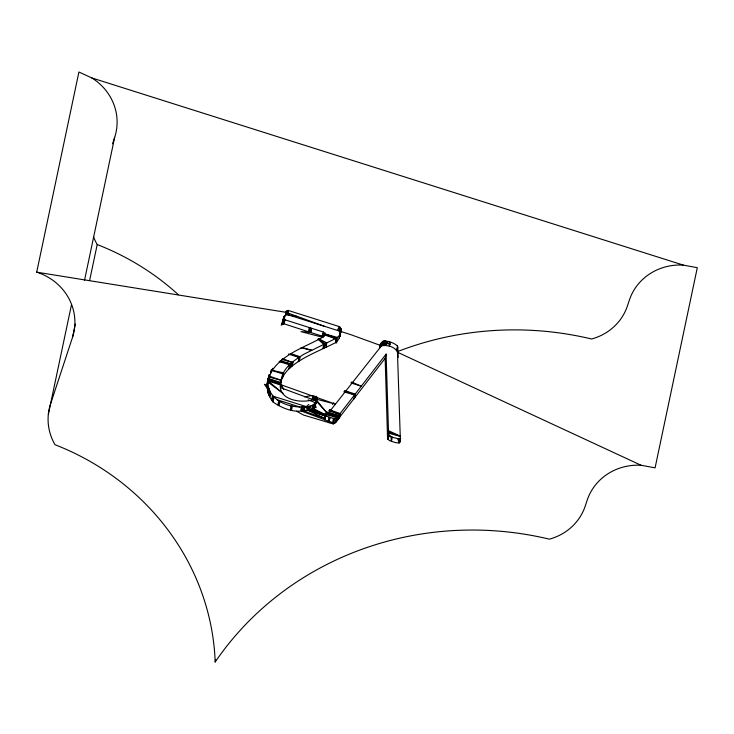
<?xml version="1.0" encoding="UTF-8"?>
<svg xmlns="http://www.w3.org/2000/svg" width="734" height="734" viewBox="0 0 734 734"><rect width="100%" height="100%" fill="white"/><g stroke="black" fill="none" stroke-linecap="round" stroke-linejoin="round"><path stroke-width="1.1" d="M335.594 342.613L336.502 338.016L335.456 338.594L335.594 342.613L336.667 342.952L336.502 338.016L338.769 336.209L340.218 333.612C340.062 337.264 338.457 340.429 335.594 342.613C324.978 348.09 313.913 352.54 303.472 358.431C295.151 363.413 286.333 369.092 282.195 378.258C272.608 399.397 301.105 404.819 315.537 398.947L335.163 404.067L280.406 384.552M268.295 378.625L280.425 383.478L268.103 379.753C267.341 385.68 269.295 391.745 273.213 396.232L306.555 406.7L307.023 410.691L307.904 406.48L308.353 410.471L313.877 408.792L315.776 403.755L317.033 397.498C317.29 404.893 309.766 407.049 303.72 406.93L303.637 411.077L324.364 418.178L324.767 419.747L326.749 420.811L332.566 422.646L335.365 422.747L385.148 358.302L386.102 354.109L336.255 418.545L333.456 418.435L327.63 416.609L325.612 415.481L325.245 414.004L324.364 418.178L308.353 410.471L301.784 411.224L301.445 406.975L300.555 411.187C290.591 411.737 281.067 407.48 273.103 402.067C267.378 395.066 265.433 385.589 268.681 376.964L281.186 380.304L281.214 382.552L268.295 378.625L267.176 385.194L264.414 384.332L267.066 388.075M272.332 400.443L273.213 396.232L273.993 396.947L272.332 400.443L272.562 395.323L271.681 399.535M385.148 358.302L387.552 438.152L387.956 439.372L389.571 440.602L395.268 442.556L399.131 443.024L400.168 441.868L400.342 439.363L397.461 352.219C395.195 346.677 386.91 344.696 381.579 345.833L350.448 334.539L287.856 314.73L288.123 310.409L339.218 326.557L341.191 328.905L341.2 329.951L339.337 337.814L339.824 334.566M308.491 331.805L309.381 327.593L309.537 332.135L283.92 323.767L282.278 322.364L283.966 317.528L285.15 319.85L323.483 332.062L322.621 337.264L300.94 331.649L309.537 332.135L310.418 327.924L310.821 332.539L323.822 336.658L324.832 332.383M280.92 384.588L280.471 387.625L312.574 399.507L312.886 395.433L304.482 396.828M305.17 410.994L303.72 406.93L302.527 406.966L301.784 411.224L324.767 419.747L325.245 414.004M271.048 370.147L283.085 374.046L282.81 377.056L283.7 372.854L272.103 370.376M316.216 396.268L316.152 400.947L327.557 413.627L315.537 398.947M381.084 343.228L379.79 347.944L380.643 346.769L381.084 343.228L385.855 345.347L380.331 344.173L379.79 347.944L324.364 418.178M386.102 354.109L388.616 434.739L387.552 438.152L388.341 431.977L400.149 436.207M388.616 434.739L387.956 439.372L389.213 435.601L388.616 434.739L390.974 436.638L394.03 437.712L399.085 438.932L400.663 438.4M326.079 414.26L325.612 416.095L309.5 410.196L309.482 406.205L308.353 410.471L325.612 416.095L326.795 411.499L326.327 415.178L311.326 409.756L313.225 405.085L313.877 408.792L326.327 415.178L327.034 413.26M400.415 440.134L400.168 441.868L399.085 438.932L399.131 443.024L397.819 438.767M400.232 436.124L388.295 430.583L387.451 436.179L388.341 431.977M271.442 370.551L271.176 372.312L271.672 370.331M314.28 396.167L313.803 399.287L315.822 399.929L316.693 397.333M387.552 438.152L388.369 433.078L400.149 436.299M313.877 408.792L314.657 404.095M311.987 399.379L316.281 400.837L315.776 403.755L316.666 399.553L312.234 398.562M273.103 402.067L273.993 396.947C281.434 404.241 292.279 407.297 302.527 406.966M285.15 319.85L283.92 323.767L281.214 325.208L285.48 315.317L286.021 312.317L36.7 272.176L78.914 72.005L91.787 77.923L683.326 265.102L697.3 267.69L655.086 467.852L641.112 465.273L397.461 352.219M316.152 400.947L316.776 397.589M339.337 337.814L340.659 332.364L340.246 334.594L339.337 331.438L340.181 327.19L337.438 330.419L339.218 326.557M272.057 369.303L267.231 383.552L268.103 379.753L281.654 385.231L283.709 389.47M324.767 419.747L325.612 415.481M267.864 392.516L268.727 388.258L268.286 393.525L269.167 389.314L268.736 394.608L269.626 390.396L269.213 395.727L270.121 391.561L269.727 396.81L270.617 392.607M326.327 414.352L337.117 417.875L336.273 422.041L336.255 418.545L335.365 422.747L333.236 423.94L303.399 415.013L296.609 411.214M336.493 341.64L337.374 337.429L322.896 333.364L335.456 338.594L304.078 354.137C294.178 360.284 282.645 367.725 281.186 380.304L268.919 375.936L269.158 374.881L267.965 380.432L268.681 376.964M316.024 402.645L316.666 399.553M340.521 332.107L341.191 328.905L339.337 331.438M48.343 414.325L71.51 304.601M641.112 465.273A54.435 51.463 11.9 0 0 587.117 500.359L585.282 505.937A54.435 51.463 11.9 0 1 549.39 539.16A314.024 296.903 11.9 0 0 215.181 661.995A251.221 237.522 11.9 0 0 54.995 444.712A54.426 51.463 11.9 0 1 50.518 404.131L72.464 337.502L75.29 324.079M84.483 280.471L114.669 137.331A54.435 51.463 11.9 0 0 91.787 77.923M89.658 280.333L97.209 244.55A54.435 51.463 11.9 0 1 93.539 236.862M268.277 379.083L269.158 374.881M267.176 385.194L268.057 380.983L281.654 385.231L280.471 387.625L281.434 383.882M284.067 316.629L283.627 318.739L284.141 316.611M285.48 315.317L286.37 311.106L288.123 310.409L286.618 314.666L285.48 315.317L288.123 310.409M215.181 661.995L215.649 659.756M282.195 378.258L283.085 374.046M277.883 404.984L278.764 400.782L279.039 405.691L279.92 401.489M288.728 369.018L289.618 364.816L279.296 361.596M280.26 360.577L290.692 363.881L289.802 368.083L289.618 364.816M298.243 361.623L299.133 357.421L290.306 353.742M290.389 410.159L291.279 405.957L291.462 410.398L292.352 406.196M310.821 332.539L311.702 328.337M322.85 348.604L323.74 344.393L318.033 339.255M318.198 338.86L325.134 343.705L324.254 347.907L323.74 344.393M313.225 405.085L312.345 409.297L326.327 415.178L326.896 413.224M316.281 400.837L315.391 405.04L316.125 407.618L314.4 407.434M339.778 336.576L340.659 332.364M334.612 418.646L333.722 422.857L331.584 423.445L331.089 422.261L328.841 422.628L328.162 421.334L329.052 417.132M353.825 399.149L354.715 394.938L344.613 390.772L355.412 394.03L354.522 398.232L354.715 394.938L343.778 391.828M397.534 346.044L396.654 350.246L397.773 347.265L397.534 346.044C393.892 342.613 388.038 340.879 383.065 341.237L380.331 344.173M387.414 434.794L388.295 430.583M392.295 437.143L391.406 441.345L390.974 436.638L389.213 435.601M267.965 380.432L268.727 376.836M270.718 373.23L271.47 369.899M390.387 342.255L389.405 346.43L389.304 341.925M329.089 421.6L330.098 417.481L328.162 421.334M291.242 366.826L292.343 362.422L282.443 358.596M284.04 317.638L284.572 315.583M272.36 369.303L271.699 371.248L272.947 368.239M283.948 316.574L282.7 321.217L283.966 317.528M386.112 345.494L387.781 341.493L384.662 340.943L380.643 346.769L381.919 342.172L390.249 344.237M340.604 332.107L341.2 329.951M293.444 361.458L292.068 366.092L292.343 362.422L281.581 359.33M381.579 345.833L383.065 341.237L385.717 341.035L382.9 345.219L384.662 340.943M112.55 143.781L114.669 137.331M309.5 410.196L311.106 405.819M312.574 399.507L314.069 396.002M380.643 346.769L383.065 341.237M301.784 411.224L303.72 406.93M287.517 312.868L286.618 314.666L297.628 316.547M282.278 322.364L284.324 318.941L283.92 323.767L281.893 323.382M272.452 370.129C284.379 352.981 306.317 346.696 323.822 336.658L323.483 332.062L322.621 337.264L320.354 335.557M285.379 312.491L286.37 311.106M384.836 345.246L387.781 341.493M332.419 404.425L333.741 402.755M287.856 314.73L289.453 313.574M279.305 361.394L290.692 363.881M326.309 414.233L337.961 416.774L338.035 419.738L338.695 415.829L328.777 412.214M300.968 347.788L311.794 350.311L302.114 347.439M312.702 396.479L314.868 396.993M288.334 354.027L299.133 357.421L299.307 360.972L300.197 356.77L290.572 353.577M350.843 382.909L361.376 386.249L351.568 382.01M277.021 399.718L299.766 406.994M322.685 334.355L335.456 338.594M322.896 333.364L336.502 338.016M329.438 409.774L340.374 413.637L339.484 417.848L339.668 414.554L329.465 409.884M328.749 410.645L339.668 414.554L338.778 418.756L338.695 415.829L326.144 412.352L337.961 416.774L337.264 420.738L337.117 417.875M286.021 312.317L324.4 326.291M308.188 399.865L315.528 402.764M311.326 409.756L325.612 416.095M318.629 338.649L326.713 342.925L326.254 347.393L325.134 343.705M333.236 423.94L332.566 422.646L333.456 418.435L333.722 422.857M397.773 347.265L398.177 357.348M683.326 265.102A54.435 51.463 11.9 0 0 629.332 300.188L627.497 305.766A54.435 51.463 11.9 0 1 591.604 338.998A314.024 296.903 11.9 0 0 397.443 351.623M36.7 272.176A54.435 51.463 11.9 0 1 72.464 337.502M302.913 409.673A314.024 296.903 11.9 0 1 308.831 404.471M314.033 400.113A314.024 296.903 11.9 0 1 317.565 397.268M97.209 244.55A251.221 237.522 11.9 0 1 178.362 294.719M268.057 380.983L267.13 386.359L268.02 382.157L282.966 393.341L268.057 380.983M283.939 316.73L283.159 319.978L283.975 316.712"/></g></svg>
